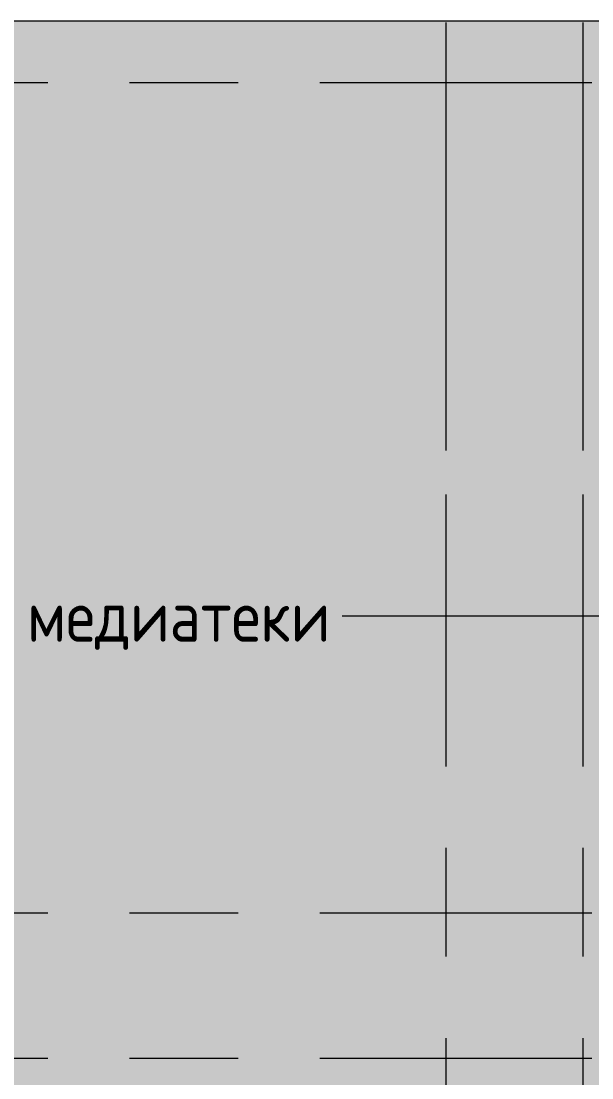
# Model space of a CAD drawing. Header units: millimetres. Extents: x 957 to 228198, y -8553 to 29000.
# Drawn here: x 52931 to 56262, y 21185 to 27358 of the extents above; entities that cross this region are included whole.
import ezdxf

# ---------------------------------------------------------------- set-up
doc = ezdxf.new("R2010")
doc.units = ezdxf.units.MM
doc.linetypes.add('Осевая', pattern=[3175, 635, -476.25, 1587.5, -476.25])
for name, color, linetype, lineweight in [('A-DETL', 7, 'Continuous', 9), ('G-ANNO-TEXT', 7, 'Continuous', 9), ('Оси', 7, 'Continuous', 9), ('Оси-2', 7, 'Осевая', 9)]:
    doc.layers.add(name, color=color, linetype=linetype, lineweight=lineweight)
doc.layers.add('A-DETL-GENF-2', color=7, linetype='Continuous', lineweight=9, true_color=0xd4d4d4)
doc.styles.add('GOST Common_1', font='GOST_Common.ttf', dxfattribs={"width": 0.9, "height": 300})

msp = doc.modelspace()

# ---------------------------------------------------------------- hatches: boundary and pattern name
at = {"layer": 'A-DETL-GENF-2'}
h = msp.add_hatch(color=256, dxfattribs=at)
h.paths.add_polyline_path([(74551, -258), (74551, 3300), (65610.4, 3300), (65610.4, -258), (68738.3, -258)])
h.paths.add_polyline_path([(31762.4, 15358), (31762.4, 15358), (31762.4, 17006.7)])
h.paths.add_polyline_path([(56312.4, 11900), (56312.4, 27358), (31662.4, 27358), (31662.4, 23858), (28262.4, 23858), (28262.4, 23799.7), (28495.1, 23799.7), (28495.1, 15358), (32132.4, 15358), (32132.4, 11900), (55912.4, 11900)])
h.paths.add_polyline_path([(68292.4, 15650), (74243.1, 15650), (74243.1, 18590), (63792.4, 18590), (63792.4, 15650), (68282.4, 15650)])

# ---------------------------------------------------------------- linework, layer by layer
at = {"layer": 'A-DETL'}
msp.add_line((56312.4, 27358), (31662.4, 27358), dxfattribs=at)
at = {"layer": 'G-ANNO-TEXT'}
for p, q in [((54811.2, 23883.2), (54805.2, 23883.2)), ((58329.8, 23883.2), (54811.2, 23883.2))]:
    msp.add_line(p, q, dxfattribs=at)
at = {"layer": 'Оси'}
for p, q in [((55412.4, 24850), (55412.4, 27350)), ((56212.4, 24850), (56212.4, 27350))]:
    msp.add_line(p, q, dxfattribs=at)
at = {"layer": 'Оси-2'}
for p, q in [((28163.2, 27000), (72002.4, 27000)), ((55412.4, -331.5), (55412.4, 24850)), ((56212.4, -331.5), (56212.4, 24850)), ((28163.2, 22150), (71812.4, 22150)), ((28163.2, 21300), (72002.4, 21300))]:
    msp.add_line(p, q, dxfattribs=at)

# ---------------------------------------------------------------- texts
at = {"layer": 'G-ANNO-TEXT', "insert": (52965.7, 24033.2), "char_height": 300, "width": 2229.493, "attachment_point": 1, "style": 'GOST Common_1'}
msp.add_mtext('медиатеки', dxfattribs=at)

doc.saveas('drawing.dxf')
